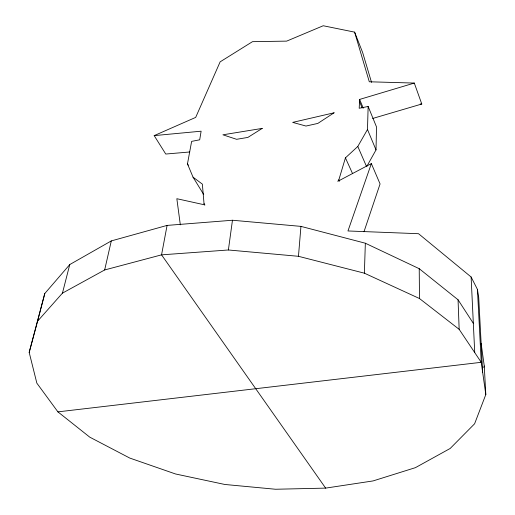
<?xml version="1.0" encoding="UTF-8"?>
<svg xmlns="http://www.w3.org/2000/svg" width="515" height="515" viewBox="0 0 515 515"><rect width="100%" height="100%" fill="white"/><g stroke="black" fill="none" stroke-linecap="round" stroke-linejoin="round"><path stroke-width="0.77" d="M368.148 106.47L367.485 129.497L357.803 146.453L366.622 166.725L376.021 149.91L376.51 126.935L368.148 106.47L359.193 108.266L359.644 99.421L414.298 83.07L421.779 104.017L372.686 118.463M485.812 394.554L481.235 362.315L459.161 329.33L419.487 298.533L364.375 273.182L365.347 243.222L300.947 226.381L232.465 220.246L167.085 225.409L111.298 240.917L69.757 264.562L44.786 293.518L29.188 352.408L36.848 383.147L57.912 411.865L89.758 437.151L129.774 458.067L175.531 473.974L224.81 484.467L275.531 489.25L325.641 488.117L373.034 480.933L415.399 467.665L450.181 448.468L474.605 423.787L485.812 394.554L484.267 365.998L481.132 343.421M364.375 273.182L298.462 256.303L300.947 226.381M37.241 321.579L62.444 293.144L104.661 269.963L161.556 254.848L228.383 249.981L232.465 220.246M203.728 194.528L193.035 177.16L187.473 163.867L191.632 141.38L199.698 139.81L201.12 131.196L154.178 135.619L165.759 154.043L189.713 151.983M167.085 225.409L161.556 254.848L325.641 488.117M104.661 269.963L111.298 240.917M62.444 293.144L69.757 264.562M36.584 324.894L44.786 293.518M29.188 352.408L36.378 325.654M363.97 231.789L380.07 183.932L371.354 163.596L337.763 181.338L338.864 179.78L345.436 157.86L357.803 146.453M371.354 163.596L347.966 230.965L418.541 233.707L471.116 276.993L477.431 289.411L478.712 297.477L482.664 372.371M483.72 367.491L484.267 365.998M154.178 135.619L195.687 117.401L220.13 61.858L252.485 41.67L286.668 41.123L323.227 25.75L354.616 32.136L362.637 52.504L371.534 82.381M57.912 411.865L481.235 362.315L477.431 289.411M414.298 83.07L369.294 81.782L354.616 32.136M420.195 103.959L421.779 104.017M228.383 249.981L298.462 256.303M365.347 243.222L419.223 268.695L458.054 299.782L473.33 323.356M193.035 177.16L202.363 184.132L204.03 203.695L204.751 204.873L176.838 198.706L180.334 224.849M204.03 203.695L204.861 205.034M187.473 163.867L188.29 165.206M338.864 179.78L339.533 181.209M345.436 157.86L352.588 173.671M367.485 129.497L376.021 149.91M359.644 99.421L363.262 108.163M359.444 101.371L362.161 107.925M471.116 276.993L474.733 352.601M458.054 299.782L459.161 329.33M419.223 268.695L419.487 298.533M334.068 112.798L317.826 123.42L305.987 126.046L292.675 122.39L334.068 112.798M262.219 128.402L247.882 137.415L236.61 139.308L222.905 134.801L262.219 128.402"/></g></svg>
